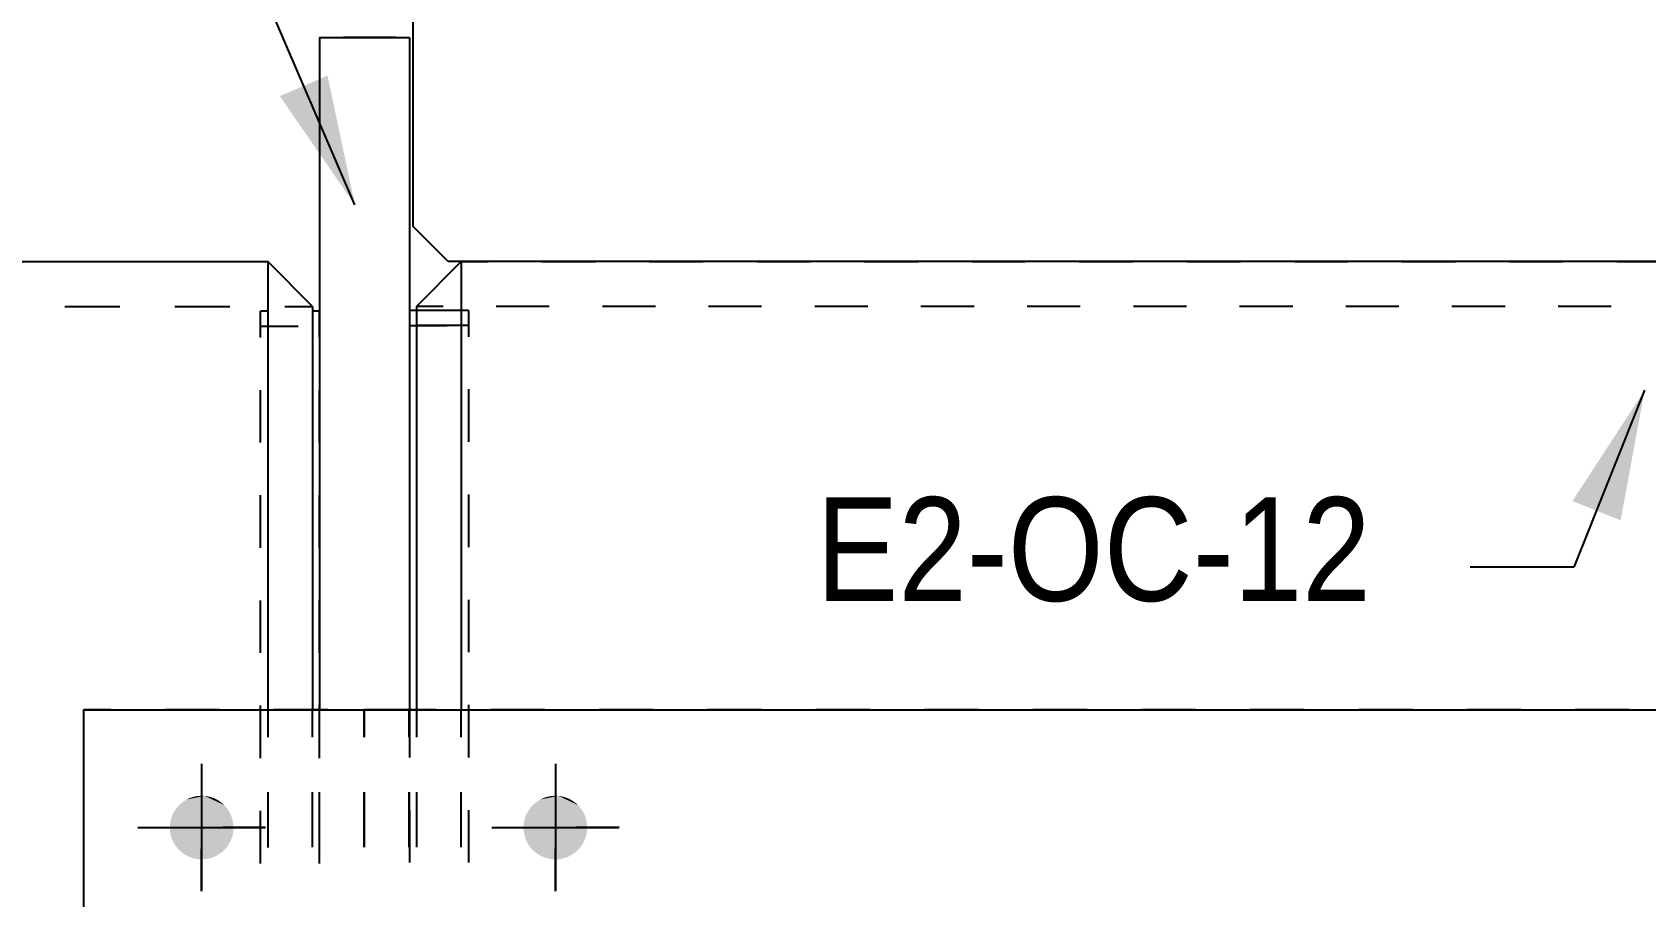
# Model space of a CAD drawing. Header units: millimetres. Extents: x 67 to 383, y 106 to 148.
# Drawn here: x 266.48 to 271.48, y 138.89 to 141.57 of the extents above; entities that cross this region are included whole.
import ezdxf

# ---------------------------------------------------------------- set-up
doc = ezdxf.new("R2010")
doc.units = ezdxf.units.MM
doc.linetypes.add('XKITLINE00', pattern=[0])
doc.styles.add('ARIAL', font='ARIAL.TTF')

msp = doc.modelspace()

# ---------------------------------------------------------------- linework, layer by layer
at = {"color": 2, "linetype": 'XKITLINE00'}
for p, q in [((267.6576, 142.5959), (267.6576, 140.9662)), ((267.3687, 141.5512), (267.3687, 141.5512)), ((267.3687, 141.5512), (267.6473, 141.5512)), ((267.3687, 141.5512), (267.3687, 139.467)), ((267.6473, 141.5512), (267.6473, 141.5512)), ((267.6473, 141.5512), (267.6473, 139.467)), ((267.7673, 140.8565), (267.6576, 140.9662)), ((262.9078, 140.8565), (267.2081, 140.8565)), ((267.2081, 140.8565), (267.2081, 139.467)), ((267.3467, 140.7172), (267.2081, 140.8565)), ((267.6692, 140.7172), (267.8078, 140.8565)), ((272.1806, 140.8565), (267.7673, 140.8565)), ((267.8078, 140.8565), (267.8078, 139.467)), ((267.3467, 140.7172), (267.3467, 139.467)), ((267.3687, 140.7029), (267.3467, 140.7029)), ((267.6692, 140.7051), (267.6473, 140.7051)), ((267.6692, 140.7172), (267.6692, 139.467)), ((266.6374, 136.3956), (266.6374, 139.467)), ((266.6374, 139.467), (273.3652, 139.467))]:
    msp.add_line(p, q, dxfattribs=at)
at = {"linetype": 'XKITLINE00'}
for p, q in [((267.4783, 141.0322), (266.979, 142.1927)), ((267.6041, 141.5512), (267.4432, 141.5512)), ((267.8078, 140.8565), (267.8911, 140.8565)), ((268.0578, 140.8565), (268.2245, 140.8565)), ((268.3912, 140.8565), (268.5578, 140.8565)), ((268.7245, 140.8565), (268.8912, 140.8565)), ((269.0579, 140.8565), (269.2246, 140.8565)), ((269.3912, 140.8565), (269.5579, 140.8565)), ((269.7246, 140.8565), (269.8913, 140.8565)), ((270.0579, 140.8565), (270.2246, 140.8565)), ((270.3913, 140.8565), (270.558, 140.8565)), ((270.7247, 140.8565), (270.8913, 140.8565)), ((271.058, 140.8565), (271.2247, 140.8565)), ((271.3914, 140.8565), (271.558, 140.8565)), ((267.2081, 140.8315), (267.2081, 140.7462)), ((266.5784, 140.7172), (266.7492, 140.7172)), ((266.9199, 140.7172), (267.0906, 140.7172)), ((267.1858, 140.6214), (267.1858, 140.7029)), ((267.2078, 140.7029), (267.1858, 140.7029)), ((267.2614, 140.7172), (267.3467, 140.7172)), ((267.3687, 140.6214), (267.3687, 140.7029)), ((267.6473, 140.7051), (267.6473, 140.6236)), ((267.7515, 140.7172), (267.6692, 140.7172)), ((267.8301, 140.7051), (267.6692, 140.7051)), ((267.735, 140.7051), (267.6692, 140.7051)), ((267.8301, 140.7051), (267.8301, 140.6236)), ((268.0809, 140.7172), (267.9162, 140.7172)), ((268.4102, 140.7172), (268.2456, 140.7172)), ((268.7396, 140.7172), (268.5749, 140.7172)), ((269.0689, 140.7172), (268.9042, 140.7172)), ((269.3983, 140.7172), (269.2336, 140.7172)), ((269.7276, 140.7172), (269.5629, 140.7172)), ((270.0569, 140.7172), (269.8923, 140.7172)), ((270.3863, 140.7172), (270.2216, 140.7172)), ((270.7156, 140.7172), (270.551, 140.7172)), ((271.045, 140.7172), (270.8803, 140.7172)), ((271.3743, 140.7172), (271.2096, 140.7172)), ((267.1858, 140.6565), (267.3028, 140.6565)), ((267.6473, 140.6587), (267.7643, 140.6587)), ((267.8301, 140.6587), (267.6692, 140.6587)), ((267.2081, 140.5756), (267.2081, 140.405)), ((267.1858, 140.2952), (267.1858, 140.4583)), ((267.3687, 140.2952), (267.3687, 140.4583)), ((267.6473, 140.4605), (267.6473, 140.2974)), ((267.8301, 140.4605), (267.8301, 140.2974)), ((271.4778, 140.4576), (271.2583, 139.9086)), ((267.2081, 140.2344), (267.2081, 140.0637)), ((267.1858, 139.969), (267.1858, 140.1321)), ((267.3687, 139.969), (267.3687, 140.1321)), ((267.6473, 140.1343), (267.6473, 139.9712)), ((267.8301, 140.1343), (267.8301, 139.9712)), ((271.2583, 139.9086), (270.9366, 139.9086)), ((267.2081, 139.8931), (267.2081, 139.7225)), ((267.1858, 139.6428), (267.1858, 139.8059)), ((267.3687, 139.6428), (267.3687, 139.8059)), ((267.6473, 139.8081), (267.6473, 139.645)), ((267.8301, 139.8081), (267.8301, 139.645)), ((267.2081, 139.5519), (267.2081, 139.3813)), ((266.6374, 139.3818), (266.6374, 139.4671)), ((266.6374, 139.4671), (266.7215, 139.4671)), ((266.8897, 139.4671), (267.0579, 139.4671)), ((267.1858, 139.3166), (267.1858, 139.4797)), ((267.2261, 139.4671), (267.3942, 139.4671)), ((267.3467, 139.3817), (267.3467, 139.467)), ((267.3687, 139.3166), (267.3687, 139.4797)), ((267.3687, 139.467), (267.5295, 139.467)), ((267.3687, 139.3817), (267.3687, 139.467)), ((267.4549, 139.467), (267.6158, 139.467)), ((267.5073, 139.3818), (267.5073, 139.4671)), ((267.5073, 139.4671), (267.6466, 139.4671)), ((267.5073, 139.4671), (267.5289, 139.4671)), ((267.5073, 139.467), (267.5073, 139.3817)), ((267.5073, 139.467), (267.6466, 139.467)), ((267.5073, 139.467), (267.5289, 139.467)), ((267.5624, 139.4671), (267.7306, 139.4671)), ((267.6466, 139.4671), (267.6466, 139.3818)), ((267.6466, 139.3817), (267.6466, 139.467)), ((267.6473, 139.4819), (267.6473, 139.3188)), ((267.6473, 139.467), (267.6473, 139.467)), ((267.6473, 139.3817), (267.6473, 139.467)), ((267.6692, 139.467), (267.6692, 139.3817)), ((267.8078, 139.3817), (267.8078, 139.467)), ((267.8301, 139.4819), (267.8301, 139.3188)), ((267.8988, 139.4671), (268.067, 139.4671)), ((268.2352, 139.4671), (268.4034, 139.4671)), ((268.5716, 139.4671), (268.7398, 139.4671)), ((268.908, 139.4671), (269.0762, 139.4671)), ((269.2444, 139.4671), (269.4126, 139.4671)), ((269.5808, 139.4671), (269.749, 139.4671)), ((269.9172, 139.4671), (270.0854, 139.4671)), ((270.2536, 139.4671), (270.4218, 139.4671)), ((270.59, 139.4671), (270.7582, 139.4671)), ((270.9264, 139.4671), (271.0946, 139.4671)), ((271.2628, 139.4671), (271.431, 139.4671)), ((266.6374, 139.0406), (266.6374, 139.2112)), ((267.2081, 139.2107), (267.2081, 139.0401)), ((267.3467, 139.0404), (267.3467, 139.2111)), ((267.3687, 139.0404), (267.3687, 139.2111)), ((267.5073, 139.0406), (267.5073, 139.2112)), ((267.5073, 139.2111), (267.5073, 139.0404)), ((267.6466, 139.2112), (267.6466, 139.0406)), ((267.6466, 139.0404), (267.6466, 139.2111)), ((267.6473, 139.0404), (267.6473, 139.2111)), ((267.6692, 139.2111), (267.6692, 139.0404)), ((267.8078, 139.0404), (267.8078, 139.2111)), ((267.1858, 138.9904), (267.1858, 139.1535)), ((267.3687, 138.9904), (267.3687, 139.1535)), ((267.6473, 139.1557), (267.6473, 138.9926)), ((267.8301, 139.1557), (267.8301, 138.9926))]:
    msp.add_line(p, q, dxfattribs=at)
at = {"color": 3, "linetype": 'XKITLINE00'}
for p, q in [((267.003, 139.2989), (267.003, 139.1674)), ((267.003, 139.2988), (267.003, 138.9039)), ((268.0999, 139.2989), (268.0999, 139.1674)), ((268.0999, 139.2988), (268.0999, 138.9039)), ((266.8056, 139.1015), (266.9371, 139.1015)), ((266.8056, 139.1014), (267.2005, 139.1014)), ((267.2005, 139.1015), (267.069, 139.1015)), ((267.9025, 139.1015), (268.034, 139.1015)), ((267.9025, 139.1014), (268.2974, 139.1014)), ((268.2974, 139.1015), (268.1659, 139.1015)), ((267.003, 138.904), (267.003, 139.0355)), ((268.0999, 138.904), (268.0999, 139.0355))]:
    msp.add_line(p, q, dxfattribs=at)
at = {"linetype": 'Continuous'}
for points in [[(267.4783, 141.0322), (267.2454, 141.3699), (267.4783, 141.0322), (267.3932, 141.4335)], [(271.4778, 140.4576), (271.4032, 140.0543), (271.4778, 140.4576), (271.2538, 140.114)]]:
    msp.add_solid(points, dxfattribs=at)
at = {"color": 3, "linetype": 'Continuous'}
for points in [[(267.0127, 139.1996), (266.9048, 139.111), (266.9043, 139.1014)], [(267.0127, 139.1996), (266.9043, 139.1014), (266.9048, 139.0917)], [(267.0127, 139.1996), (266.9062, 139.1206), (266.9048, 139.111)], [(267.0127, 139.1996), (266.9048, 139.0917), (266.9062, 139.0821)], [(267.0127, 139.1996), (266.9085, 139.13), (266.9062, 139.1206)], [(267.0127, 139.1996), (266.9062, 139.0821), (266.9085, 139.0727)], [(267.0127, 139.1996), (266.9118, 139.1391), (266.9085, 139.13)], [(267.0127, 139.1996), (266.9085, 139.0727), (266.9118, 139.0636)], [(267.0127, 139.1996), (266.9159, 139.1479), (266.9118, 139.1391)], [(267.0127, 139.1996), (266.9118, 139.0636), (266.9159, 139.0548)], [(267.0127, 139.1996), (266.9209, 139.1562), (266.9159, 139.1479)], [(267.0127, 139.1996), (266.9159, 139.0548), (266.9209, 139.0465)], [(267.0127, 139.1996), (266.9267, 139.164), (266.9209, 139.1562)], [(267.0127, 139.1996), (266.9209, 139.0465), (266.9267, 139.0387)], [(267.0127, 139.1996), (266.9332, 139.1712), (266.9267, 139.164)], [(267.0127, 139.1996), (266.9267, 139.0387), (266.9332, 139.0316)], [(267.0127, 139.1996), (266.9404, 139.1777), (266.9332, 139.1712)], [(267.0127, 139.1996), (266.9332, 139.0316), (266.9404, 139.025)], [(267.0127, 139.1996), (266.9482, 139.1834), (266.9404, 139.1777)], [(267.0127, 139.1996), (266.9404, 139.025), (266.9482, 139.0193)], [(267.0127, 139.1996), (266.9565, 139.1884), (266.9482, 139.1834)], [(267.0127, 139.1996), (266.9482, 139.0193), (266.9565, 139.0143)], [(267.0127, 139.1996), (266.9652, 139.1926), (266.9565, 139.1884)], [(267.0127, 139.1996), (266.9565, 139.0143), (266.9652, 139.0102)], [(267.0127, 139.1996), (266.9744, 139.1958), (266.9652, 139.1926)], [(267.0127, 139.1996), (266.9652, 139.0102), (266.9744, 139.0069)], [(267.0127, 139.1996), (266.9837, 139.1982), (266.9744, 139.1958)], [(267.0127, 139.1996), (266.9744, 139.0069), (266.9837, 139.0045)], [(267.0127, 139.1996), (266.9933, 139.1996), (266.9837, 139.1982)], [(267.0127, 139.1996), (266.9837, 139.0045), (266.9933, 139.0031)], [(267.0127, 139.1996), (267.003, 139.2001), (266.9933, 139.1996)], [(267.0127, 139.1996), (266.9933, 139.0031), (267.003, 139.0026)], [(267.0127, 139.1996), (267.003, 139.0026), (267.0127, 139.0031)], [(267.0127, 139.1996), (267.0127, 139.0031), (267.0223, 139.0045)], [(267.0127, 139.1996), (267.0223, 139.0045), (267.0317, 139.0069)], [(267.0127, 139.1996), (267.0317, 139.0069), (267.0408, 139.0102)], [(267.0127, 139.1996), (267.0408, 139.0102), (267.0495, 139.0143)], [(267.0127, 139.1996), (267.0495, 139.0143), (267.0579, 139.0193)], [(267.0127, 139.1996), (267.0579, 139.0193), (267.0656, 139.025)], [(267.0127, 139.1996), (267.0656, 139.025), (267.0728, 139.0316)], [(267.0127, 139.1996), (267.0728, 139.0316), (267.0793, 139.0387)], [(267.0127, 139.1996), (267.0793, 139.0387), (267.0851, 139.0465)], [(267.0127, 139.1996), (267.0851, 139.0465), (267.0901, 139.0548)], [(267.0127, 139.1996), (267.0901, 139.0548), (267.0942, 139.0636)], [(267.0127, 139.1996), (267.0942, 139.0636), (267.0975, 139.0727)], [(267.0127, 139.1996), (267.0975, 139.0727), (267.0998, 139.0821)], [(267.0127, 139.1996), (267.0998, 139.0821), (267.1013, 139.0917)], [(267.0127, 139.1996), (267.1013, 139.0917), (267.1017, 139.1014)], [(267.0127, 139.1996), (267.1017, 139.1014), (267.1013, 139.111)], [(267.0127, 139.1996), (267.1013, 139.111), (267.0998, 139.1206)], [(267.0127, 139.1996), (267.0998, 139.1206), (267.0975, 139.13)], [(267.0127, 139.1996), (267.0975, 139.13), (267.0942, 139.1391)], [(267.0127, 139.1996), (267.0942, 139.1391), (267.0901, 139.1479)], [(267.0127, 139.1996), (267.0901, 139.1479), (267.0851, 139.1562)], [(267.0127, 139.1996), (267.0851, 139.1562), (267.0793, 139.164)], [(267.0127, 139.1996), (267.0793, 139.164), (267.0728, 139.1712)], [(267.0127, 139.1996), (267.0728, 139.1712), (267.0656, 139.1777)], [(267.0127, 139.1996), (267.0656, 139.1777), (267.0579, 139.1834)], [(267.0127, 139.1996), (267.0579, 139.1834), (267.0495, 139.1884)], [(267.0127, 139.1996), (267.0495, 139.1884), (267.0408, 139.1926)], [(267.0127, 139.1996), (267.0408, 139.1926), (267.0317, 139.1958)], [(267.0127, 139.1996), (267.0317, 139.1958), (267.0223, 139.1982)], [(268.1096, 139.1996), (268.0017, 139.111), (268.0012, 139.1014)], [(268.1096, 139.1996), (268.0012, 139.1014), (268.0017, 139.0917)], [(268.1096, 139.1996), (268.0031, 139.1206), (268.0017, 139.111)], [(268.1096, 139.1996), (268.0017, 139.0917), (268.0031, 139.0821)], [(268.1096, 139.1996), (268.0055, 139.13), (268.0031, 139.1206)], [(268.1096, 139.1996), (268.0031, 139.0821), (268.0055, 139.0727)], [(268.1096, 139.1996), (268.0087, 139.1391), (268.0055, 139.13)], [(268.1096, 139.1996), (268.0055, 139.0727), (268.0087, 139.0636)], [(268.1096, 139.1996), (268.0129, 139.1479), (268.0087, 139.1391)], [(268.1096, 139.1996), (268.0087, 139.0636), (268.0129, 139.0548)], [(268.1096, 139.1996), (268.0179, 139.1562), (268.0129, 139.1479)], [(268.1096, 139.1996), (268.0129, 139.0548), (268.0179, 139.0465)], [(268.1096, 139.1996), (268.0236, 139.164), (268.0179, 139.1562)], [(268.1096, 139.1996), (268.0179, 139.0465), (268.0236, 139.0387)], [(268.1096, 139.1996), (268.0301, 139.1712), (268.0236, 139.164)], [(268.1096, 139.1996), (268.0236, 139.0387), (268.0301, 139.0316)], [(268.1096, 139.1996), (268.0373, 139.1777), (268.0301, 139.1712)], [(268.1096, 139.1996), (268.0301, 139.0316), (268.0373, 139.025)], [(268.1096, 139.1996), (268.0451, 139.1834), (268.0373, 139.1777)], [(268.1096, 139.1996), (268.0373, 139.025), (268.0451, 139.0193)], [(268.1096, 139.1996), (268.0534, 139.1884), (268.0451, 139.1834)], [(268.1096, 139.1996), (268.0451, 139.0193), (268.0534, 139.0143)], [(268.1096, 139.1996), (268.0622, 139.1926), (268.0534, 139.1884)], [(268.1096, 139.1996), (268.0534, 139.0143), (268.0622, 139.0102)], [(268.1096, 139.1996), (268.0713, 139.1958), (268.0622, 139.1926)], [(268.1096, 139.1996), (268.0622, 139.0102), (268.0713, 139.0069)], [(268.1096, 139.1996), (268.0807, 139.1982), (268.0713, 139.1958)], [(268.1096, 139.1996), (268.0713, 139.0069), (268.0807, 139.0045)], [(268.1096, 139.1996), (268.0903, 139.1996), (268.0807, 139.1982)], [(268.1096, 139.1996), (268.0807, 139.0045), (268.0903, 139.0031)], [(268.1096, 139.1996), (268.0999, 139.2001), (268.0903, 139.1996)], [(268.1096, 139.1996), (268.0903, 139.0031), (268.0999, 139.0026)], [(268.1096, 139.1996), (268.0999, 139.0026), (268.1096, 139.0031)], [(268.1096, 139.1996), (268.1096, 139.0031), (268.1192, 139.0045)], [(268.1096, 139.1996), (268.1192, 139.0045), (268.1286, 139.0069)], [(268.1096, 139.1996), (268.1286, 139.0069), (268.1377, 139.0102)], [(268.1096, 139.1996), (268.1377, 139.0102), (268.1465, 139.0143)], [(268.1096, 139.1996), (268.1465, 139.0143), (268.1548, 139.0193)], [(268.1096, 139.1996), (268.1548, 139.0193), (268.1626, 139.025)], [(268.1096, 139.1996), (268.1626, 139.025), (268.1698, 139.0316)], [(268.1096, 139.1996), (268.1698, 139.0316), (268.1763, 139.0387)], [(268.1096, 139.1996), (268.1763, 139.0387), (268.182, 139.0465)], [(268.1096, 139.1996), (268.182, 139.0465), (268.187, 139.0548)], [(268.1096, 139.1996), (268.187, 139.0548), (268.1912, 139.0636)], [(268.1096, 139.1996), (268.1912, 139.0636), (268.1944, 139.0727)], [(268.1096, 139.1996), (268.1944, 139.0727), (268.1968, 139.0821)], [(268.1096, 139.1996), (268.1968, 139.0821), (268.1982, 139.0917)], [(268.1096, 139.1996), (268.1982, 139.0917), (268.1987, 139.1014)], [(268.1096, 139.1996), (268.1987, 139.1014), (268.1982, 139.111)], [(268.1096, 139.1996), (268.1982, 139.111), (268.1968, 139.1206)], [(268.1096, 139.1996), (268.1968, 139.1206), (268.1944, 139.13)], [(268.1096, 139.1996), (268.1944, 139.13), (268.1912, 139.1391)], [(268.1096, 139.1996), (268.1912, 139.1391), (268.187, 139.1479)], [(268.1096, 139.1996), (268.187, 139.1479), (268.182, 139.1562)], [(268.1096, 139.1996), (268.182, 139.1562), (268.1763, 139.164)], [(268.1096, 139.1996), (268.1763, 139.164), (268.1698, 139.1712)], [(268.1096, 139.1996), (268.1698, 139.1712), (268.1626, 139.1777)], [(268.1096, 139.1996), (268.1626, 139.1777), (268.1548, 139.1834)], [(268.1096, 139.1996), (268.1548, 139.1834), (268.1465, 139.1884)], [(268.1096, 139.1996), (268.1465, 139.1884), (268.1377, 139.1926)], [(268.1096, 139.1996), (268.1377, 139.1926), (268.1286, 139.1958)], [(268.1096, 139.1996), (268.1286, 139.1958), (268.1192, 139.1982)]]:
    msp.add_solid(points, dxfattribs=at)

# ---------------------------------------------------------------- texts
at = {"color": 3, "style": 'ARIAL', "width": 0.85}
msp.add_text('E2-OC-12', height=0.32177, dxfattribs=at).set_placement((268.9087, 139.8041))

doc.saveas('drawing.dxf')
